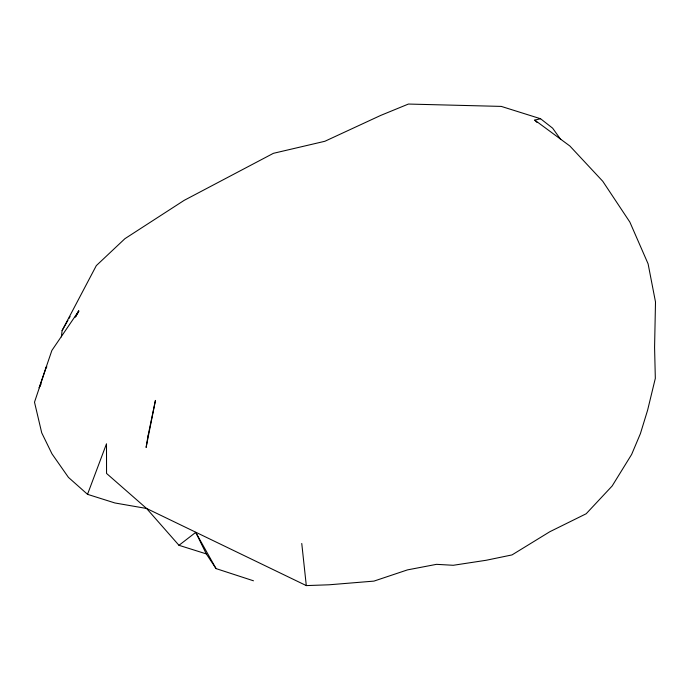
<?xml version="1.0" encoding="UTF-8"?>
<svg xmlns="http://www.w3.org/2000/svg" width="690" height="690" viewBox="0 0 690 690"><rect width="100%" height="100%" fill="white"/><g stroke="black" fill="none" stroke-linecap="round" stroke-linejoin="round"><path stroke-width="1.03" d="M61.367 336.901L62.1 330.562L96.315 265.624L124.933 238.671L184.152 200.367L273.404 153.318L324.869 141.278L380.699 115.42L408.42 104.052L501.285 106.407L540.563 118.74L552.647 128.185L560.746 139.527M46.472 366.528L34.5 402.166L41.728 432.846L51.983 453.856L68.439 477.385L87.527 494.333L114.894 502.967L146.591 508.478L306.3 585.594L329.104 584.792L373.946 581.109L407.48 569.888L436.494 564.342L453.261 565.283L486.2 560.263L512.014 554.915L549.861 531.705L586.181 513.757L612.159 485.984L631.626 454.46L640.389 433.674L647.608 410.188L655.327 378.353L654.577 347.406L655.5 301.978L648.1 263.839L629.858 222.077L602.784 181.298L569.871 146.004L534.75 120.086L540.563 118.74M87.527 494.333L106.493 443.799L106.553 473.435L146.591 508.478L178.977 545.307L206.31 553.898L216.039 568.595L253.48 580.799M77.91 312.88L78.789 310.931L51.871 350.46L39.132 387.806L41.09 384.011M75.848 316.624L78.789 310.931L75.02 317.417M62.1 330.562L67.948 320.289M69.017 318.426L70.078 316.555M45.393 368.382L46.868 366.847M178.977 545.307L195.736 532.37L216.039 568.595M534.75 120.086L536.941 122.406M195.736 532.37L206.31 553.898M301.763 543.47L306.3 585.594M148.022 435.873L146.108 447.474L155.44 400.407L148.022 435.873"/></g></svg>
